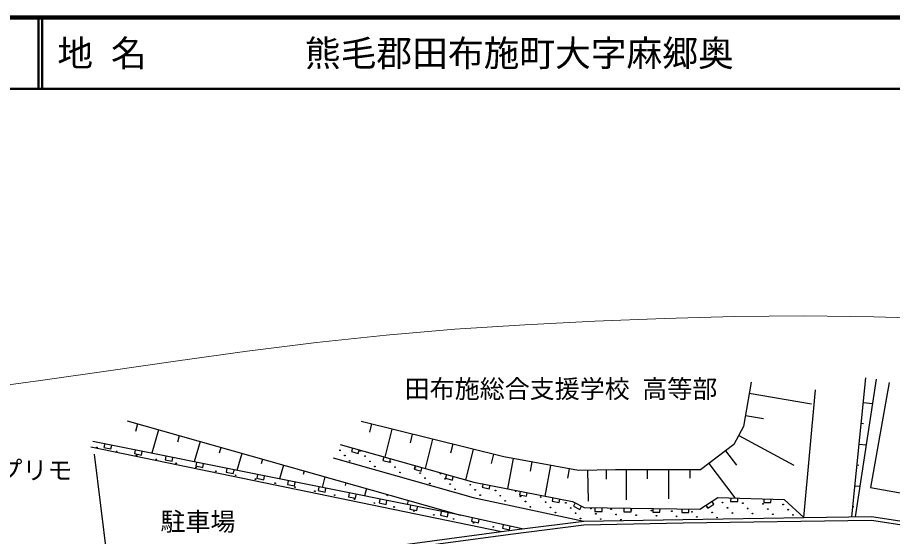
# Model space of a CAD drawing. Units: millimetres, scale not verified. Extents: x 40000 to 680000, y 20000 to 380000.
# Drawn here: x 364806 to 487233, y 307356 to 380000 of the extents above; entities that cross this region are included whole.
import ezdxf
from ezdxf.enums import TextEntityAlignment as Align

# ---------------------------------------------------------------- set-up
doc = ezdxf.new("R2010")
doc.units = ezdxf.units.MM
doc.header["$LTSCALE"] = 1000
for name, color, linetype, lineweight in [('M-BGD', 7, 'Continuous', 25), ('M-STR-HTXT', 7, 'Continuous', 13), ('M-TTL', 2, 'Continuous', 140), ('M-TTL-LINE', 7, 'Continuous', 50)]:
    doc.layers.add(name, color=color, linetype=linetype, lineweight=lineweight)
doc.layers.add('M-TTL-TXT', color=7, linetype='Continuous')
doc.styles.add('ＭＳ ゴシック', font='')
doc.styles.get('ＭＳ ゴシック').set_extended_font_data('MS Gothic')

msp = doc.modelspace()

# ---------------------------------------------------------------- linework, layer by layer
at = {"layer": 'M-BGD'}
for p, q in [((483452, 329547), (481495, 310097)), ((482033, 310105), (485011, 329375)), ((467443, 328962), (466388, 322731)), ((486780, 328923), (484132, 314225)), ((467179, 327404), (475890, 325930)), ((474827, 310000), (476454, 327907)), ((483108, 326135), (484489, 325996)), ((380146, 323526), (426772, 310349)), ((432837, 318513), (412913, 323458)), ((466652, 324288), (469162, 323864)), ((482815, 323219), (483183, 323182)), ((381603, 323114), (381305, 322059)), ((384518, 322290), (383588, 319000)), ((414336, 323105), (414049, 321947)), ((417183, 322398), (416202, 318450)), ((466388, 322731), (465046, 320238)), ((387432, 321467), (387172, 320548)), ((420029, 321692), (419728, 320480)), ((422875, 320985), (421850, 316857)), ((465717, 321484), (473437, 317328)), ((375086, 319888), (432537, 308046)), ((426772, 310349), (375353, 320650)), ((377003, 320317), (376904, 319827)), ((376904, 319827), (377884, 319629)), ((377884, 319629), (377983, 320119)), ((390346, 320643), (389544, 317807)), ((393260, 319820), (393039, 319037)), ((409955, 320212), (428648, 314940)), ((411666, 319729), (411531, 319248)), ((425721, 320279), (425407, 319013)), ((428568, 319572), (427498, 315264)), ((465046, 320238), (460349, 316691)), ((482522, 320303), (483592, 320195)), ((377587, 302632), (375593, 318891)), ((381281, 319453), (381182, 318962)), ((381182, 318962), (382163, 318764)), ((382163, 318764), (382262, 319255)), ((385560, 318588), (385461, 318098)), ((386442, 317900), (386541, 318390)), ((396174, 318996), (395501, 316614)), ((408996, 318391), (428552, 312831)), ((411531, 319248), (412493, 318977)), ((412493, 318977), (412629, 319458)), ((416052, 318492), (415917, 318011)), ((431414, 318866), (431097, 317588)), ((443286, 316595), (432837, 318513)), ((463872, 319351), (465392, 317338)), ((385461, 318098), (386442, 317900)), ((389839, 317724), (389740, 317234)), ((389740, 317234), (390720, 317036)), ((390720, 317036), (390819, 317526)), ((399088, 318173), (398905, 317526)), ((402002, 317349), (401457, 315421)), ((415917, 318011), (416879, 317739)), ((416879, 317739), (417015, 318221)), ((420438, 317255), (420302, 316774)), ((434143, 318273), (433363, 314023)), ((436755, 317794), (436520, 316510)), ((439367, 317314), (438577, 313009)), ((461523, 317578), (465164, 312757)), ((482228, 317387), (482503, 317360)), ((394118, 316860), (394019, 316370)), ((394019, 316370), (394999, 316172)), ((394999, 316172), (395098, 316662)), ((398397, 315996), (398298, 315505)), ((404916, 316526), (404772, 316015)), ((420302, 316774), (421265, 316502)), ((421265, 316502), (421401, 316984)), ((424824, 316018), (424688, 315537)), ((441980, 316835), (441741, 315535)), ((448462, 316691), (443286, 316595)), ((444580, 316619), (444660, 312318)), ((447168, 316667), (447192, 315384)), ((460349, 316691), (448462, 316691)), ((449948, 316691), (449948, 312468)), ((452920, 316691), (452920, 315449)), ((455892, 316691), (455892, 312636)), ((458863, 316691), (458863, 315500)), ((398298, 315505), (399278, 315307)), ((399278, 315307), (399377, 315798)), ((402676, 315131), (402577, 314641)), ((402577, 314641), (403557, 314443)), ((403557, 314443), (403656, 314933)), ((407830, 315702), (407413, 314227)), ((410744, 314879), (410639, 314504)), ((424688, 315537), (425651, 315265)), ((425651, 315265), (425786, 315747)), ((428648, 314940), (442452, 312255)), ((429941, 314747), (429838, 314258)), ((406954, 314267), (406855, 313777)), ((406855, 313777), (407836, 313579)), ((407836, 313579), (407935, 314069)), ((413658, 314055), (413370, 313034)), ((429838, 314258), (430816, 314051)), ((430816, 314051), (430920, 314540)), ((435144, 313676), (435049, 313186)), ((436031, 312995), (436126, 313485)), ((481935, 314471), (482696, 314395)), ((484132, 314225), (489088, 313332)), ((411233, 313403), (411134, 312913)), ((411134, 312913), (412114, 312715)), ((412114, 312715), (412213, 313205)), ((415512, 312539), (415413, 312048)), ((416393, 311850), (416492, 312341)), ((416573, 313232), (416505, 312993)), ((419487, 312408), (419326, 311841)), ((428552, 312831), (444023, 309506)), ((435049, 313186), (436031, 312995)), ((439689, 312793), (439593, 312302)), ((439593, 312302), (440575, 312111)), ((440575, 312111), (440670, 312602)), ((442452, 312255), (444081, 311393)), ((460282, 311201), (462774, 312831)), ((462220, 311871), (461947, 312289)), ((462774, 312831), (472073, 312543)), ((464599, 312774), (464584, 312274)), ((464584, 312274), (465583, 312244)), ((465583, 312244), (465599, 312743)), ((469249, 312630), (469233, 312131)), ((470233, 312100), (470248, 312599)), ((472073, 312543), (474827, 310000)), ((415413, 312048), (416393, 311850)), ((419791, 311674), (419692, 311184)), ((419692, 311184), (420672, 310986)), ((420672, 310986), (420771, 311476)), ((422401, 311585), (422372, 311482)), ((442825, 312058), (442591, 311616)), ((442591, 311616), (443475, 311148)), ((443475, 311148), (443709, 311590)), ((444081, 311393), (460282, 311201)), ((445607, 311375), (445601, 310875)), ((446601, 310863), (446607, 311363)), ((449657, 311327), (449651, 310827)), ((450651, 310815), (450657, 311315)), ((453707, 311279), (453701, 310779)), ((454701, 310767), (454707, 311267)), ((457757, 311231), (457751, 310731)), ((458751, 310719), (458757, 311219)), ((461110, 311742), (461383, 311324)), ((461383, 311324), (462220, 311871)), ((469233, 312131), (470233, 312100)), ((481642, 311555), (481823, 311537)), ((424070, 310810), (423971, 310320)), ((423971, 310320), (424951, 310122)), ((424951, 310122), (425050, 310612)), ((425315, 310761), (425283, 310648)), ((435401, 308416), (426772, 310349)), ((428441, 309975), (428332, 309487)), ((429308, 309269), (429417, 309757)), ((444023, 309506), (457916, 309752)), ((445601, 310875), (446601, 310863)), ((449651, 310827), (450651, 310815)), ((453701, 310779), (454701, 310767)), ((457751, 310731), (458751, 310719)), ((457916, 309752), (474827, 310000)), ((474827, 310000), (484307, 310139)), ((484307, 310139), (495515, 308474)), ((428332, 309487), (429308, 309269)), ((432756, 309009), (432647, 308521)), ((432647, 308521), (433623, 308302)), ((433623, 308302), (433732, 308790)), ((433765, 307706), (444059, 309006)), ((435401, 308416), (444023, 309506)), ((444059, 309006), (457924, 309252)), ((457924, 309252), (484274, 309638)), ((484274, 309638), (495427, 307982)), ((407569, 304710), (432537, 308046)), ((407636, 304215), (433765, 307706)), ((432537, 308046), (435401, 308416))]:
    msp.add_line(p, q, dxfattribs=at)
for centre in [(375908, 319818), (378681, 319262), (381454, 318707), (409920, 319417), (410605, 318689), (412747, 319330), (413432, 318601), (384228, 318151), (387001, 317595), (389774, 317040), (411289, 317960), (414117, 317873), (414801, 317144), (416944, 317785), (417629, 317057), (392548, 316484), (395321, 315929), (418313, 316328), (420456, 316969), (421141, 316241), (423968, 316153), (398094, 315373), (400868, 314817), (421825, 315512), (422510, 314783), (424653, 315425), (425337, 314696), (428164, 314608), (403641, 314262), (406414, 313706), (426022, 313967), (428849, 313880), (431676, 313792), (434504, 313705), (409188, 313151), (411961, 312595), (429534, 313151), (432361, 313064), (433046, 312335), (435188, 312976), (435873, 312248), (438016, 312889), (438700, 312160), (414734, 312040), (417508, 311484), (420281, 310928), (436558, 311519), (439385, 311432), (441528, 312073), (442212, 311344), (445040, 311257), (447867, 311169), (450694, 311082), (453521, 310995), (461317, 311461), (463459, 312102), (464144, 311373), (466286, 312015), (466971, 311286), (469113, 311927), (469798, 311199), (471940, 311840), (472625, 311111), (423054, 310373), (425828, 309817), (440070, 310703), (442897, 310616), (443582, 309887), (445724, 310528), (446409, 309800), (448551, 310441), (449236, 309712), (451379, 310353), (454206, 310266), (456348, 310907), (457033, 310178), (459175, 310820), (459860, 310091), (462002, 310732), (462687, 310004), (464829, 310645), (467656, 310557), (470483, 310470), (473310, 310382), (428601, 309262), (431374, 308706)]:
    msp.add_circle(centre, 50, dxfattribs=at)
at = {"layer": 'M-STR-HTXT'}
msp.add_lwpolyline([(358300, 327882), (368011, 329203), (377517, 330544), (387216, 331945), (396923, 333298), (406638, 334514), (416384, 335553), (426004, 336365), (435784, 336988), (445574, 337479), (455336, 337863), (465132, 338135), (474827, 338227), (484625, 338113), (494424, 337824)], dxfattribs=at)
at = {"layer": 'M-TTL'}
msp.add_line((680000, 380000), (40000, 380000), dxfattribs=at)
at = {"layer": 'M-TTL-LINE'}
for p, q in [((367750, 380000), (367750, 370000)), ((368250, 380000), (368250, 370000)), ((40000, 370000), (680000, 370000))]:
    msp.add_line(p, q, dxfattribs=at)

# ---------------------------------------------------------------- texts
at = {"layer": 'M-BGD', "style": 'ＭＳ ゴシック'}
for s, p in [('田布施総合支援学校 高等部', (418973, 325965)), ('ホンダプリモ', (351491, 314580)), ('駐車場', (384803, 307390))]:
    msp.add_text(s, height=2566, dxfattribs=at).set_placement(p, align=Align.BOTTOM_LEFT)
at = {"layer": 'M-TTL-TXT', "style": 'ＭＳ ゴシック'}
for s, p in [('地 名', (370380, 375000)), ('熊毛郡田布施町大字麻郷奥', (405024, 375000))]:
    msp.add_text(s, height=3666, dxfattribs=at).set_placement(p, align=Align.MIDDLE_LEFT)

doc.saveas('drawing.dxf')
